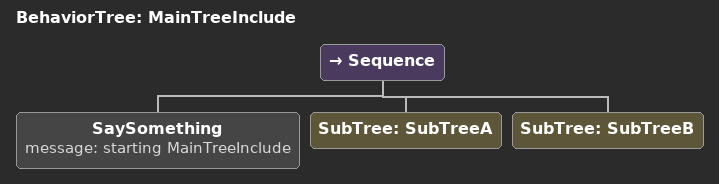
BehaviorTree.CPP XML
<root BTCPP_format="4">
	<!-- Include the XML data for subtree A -->
	<include path="./use_multiple_xml_files/subtree_A.xml" />
	<!-- Include the XML data for subtree B -->
	<include path="./use_multiple_xml_files/subtree_B.xml" />
	<BehaviorTree ID="MainTreeInclude">
		<Sequence>
			<!-- Print the message using the custom action node SaySomething -->
			<SaySomething message="starting MainTreeInclude" />
			<!-- Invoke subtree A -->
			<SubTree ID="SubTreeA" />
			<!-- Invoke subtree B -->
			<SubTree ID="SubTreeB" />
		</Sequence>
	</BehaviorTree>
</root>
